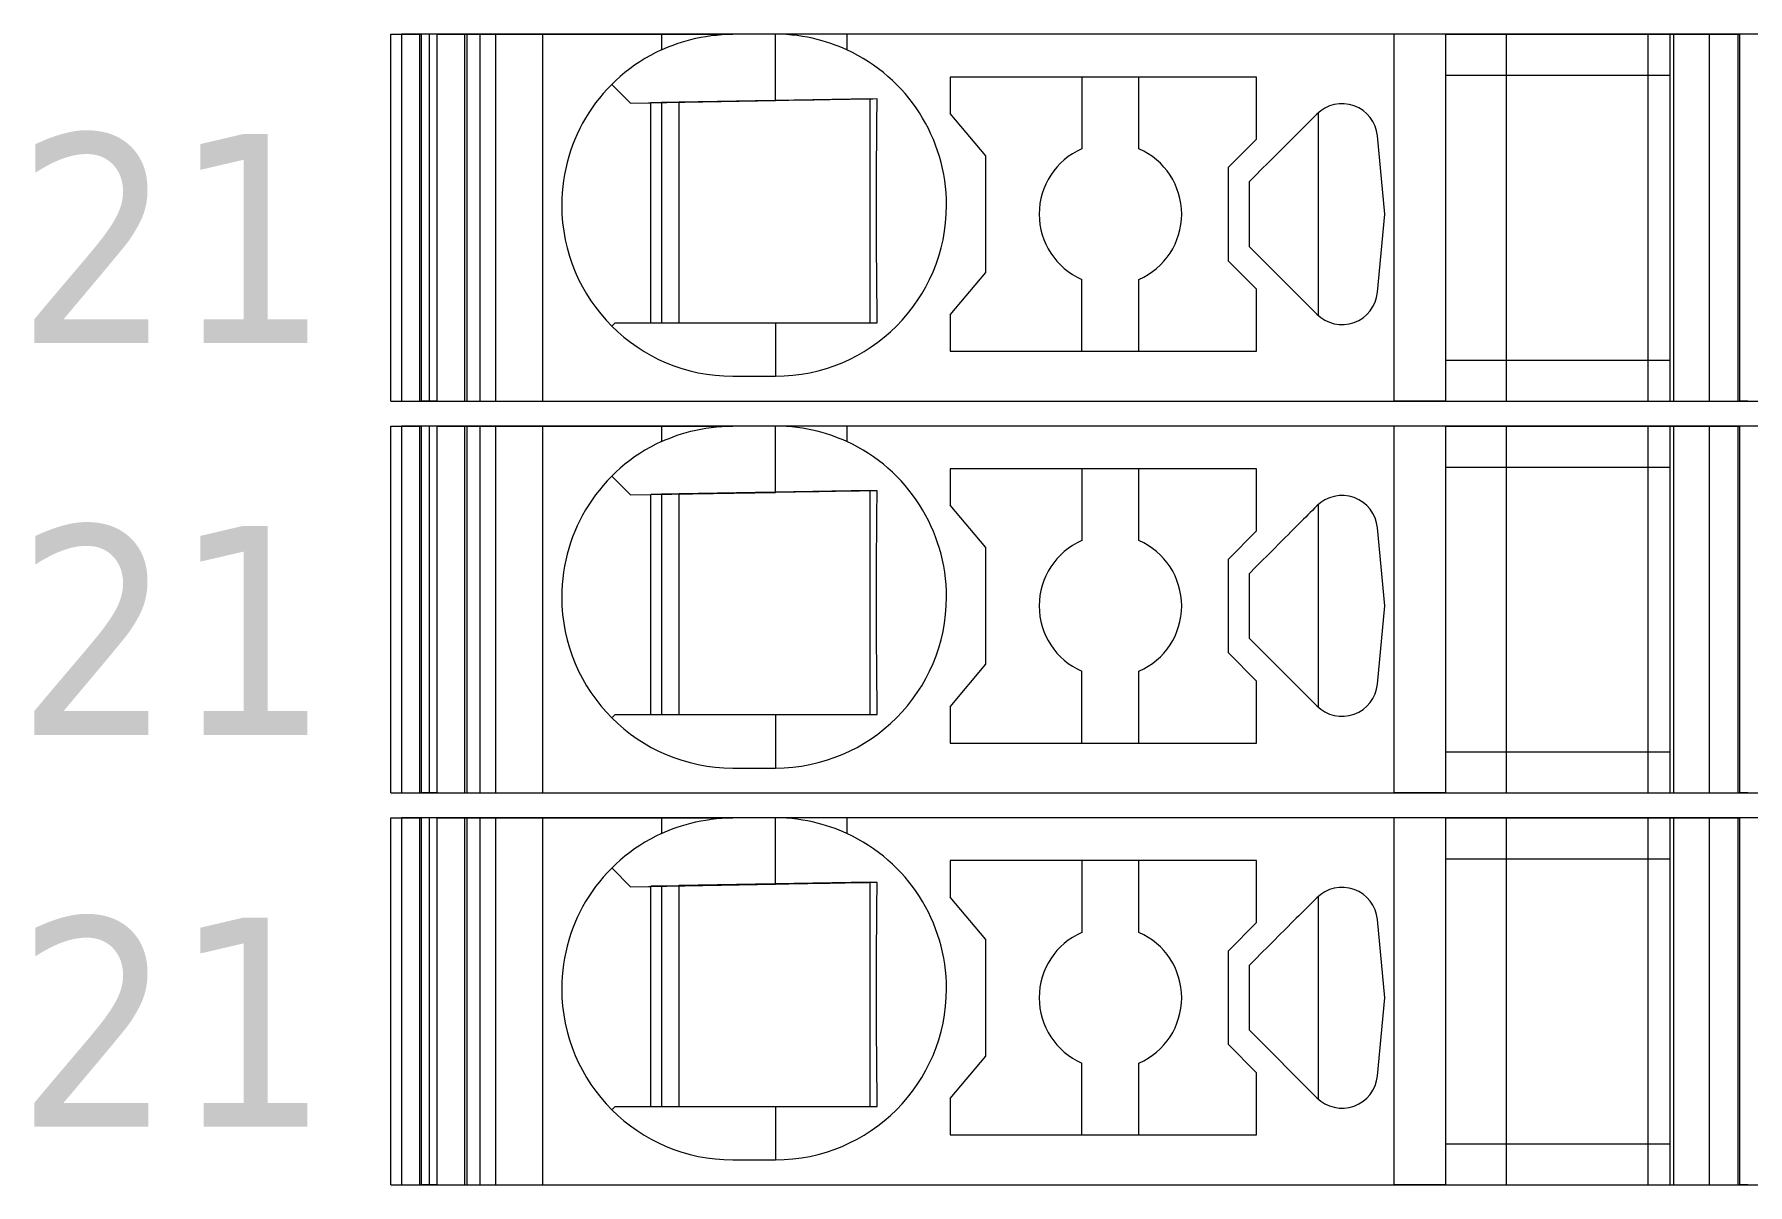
# Model space of a CAD drawing. Header units: millimetres. Extents: x 0 to 2100, y 0 to 1485.
# Drawn here: x 1216.85 to 1240.89, y 700.85 to 717 of the extents above; entities that cross this region are included whole.
import ezdxf
from ezdxf.enums import TextEntityAlignment as Align

# ---------------------------------------------------------------- set-up
doc = ezdxf.new("R2010")
doc.units = ezdxf.units.MM
for name, color, linetype, lineweight in [('EPLAN309', 5, 'Continuous', 5), ('EPLAN493', 5, 'Continuous', 5), ('MAIN-1', 7, 'Continuous', 5), ('MAIN-2', 7, 'Continuous', 5)]:
    doc.layers.add(name, color=color, linetype=linetype, lineweight=lineweight)
doc.styles.add('Tahoma', font='')
doc.styles.get('Tahoma').set_extended_font_data('Tahoma')

# ---------------------------------------------------------------- blocks, each defined once
blk = doc.blocks.new('EPLSYM_LibrarySPECIAL_Symbol12_Variant0_Placement8_15')
at = {"layer": 'EPLAN309', "lineweight": 13, "ltscale": 20}
blk.add_lwpolyline([(0, -5.15), (68.15, -5.15), (68.15, 0), (0, 0)], close=True, dxfattribs=at)
at = {"layer": 'EPLAN493', "color": 5, "style": 'Tahoma'}
blk.add_attdef('17_20450', text='', height=2.93475, dxfattribs=at).set_placement((0, -27.293475), align=Align.MIDDLE_RIGHT)
blk = doc.blocks.new('EPLSYM_LibrarySPECIAL_Symbol12_Variant0_Placement8_16')
at = {"layer": 'EPLAN309', "lineweight": 13, "ltscale": 20}
blk.add_lwpolyline([(0, -5.15), (68.15, -5.15), (68.15, 0), (0, 0)], close=True, dxfattribs=at)
at = {"layer": 'EPLAN493', "color": 5, "style": 'Tahoma'}
blk.add_attdef('17_20450', text='', height=2.93475, dxfattribs=at).set_placement((0, -27.293475), align=Align.MIDDLE_RIGHT)
blk = doc.blocks.new('EPLSYM_LibrarySPECIAL_Symbol12_Variant0_Placement8_17')
at = {"layer": 'EPLAN309', "lineweight": 13, "ltscale": 20}
blk.add_lwpolyline([(0, -5.15), (68.15, -5.15), (68.15, 0), (0, 0)], close=True, dxfattribs=at)
at = {"layer": 'EPLAN493', "color": 5, "style": 'Tahoma'}
blk.add_attdef('17_20450', text='', height=2.93475, dxfattribs=at).set_placement((0, -27.293475), align=Align.MIDDLE_RIGHT)

msp = doc.modelspace()

# ---------------------------------------------------------------- linework, layer by layer
at = {"layer": 'MAIN-1'}
for p, q in [((1221.85, 717), (1222.284, 717)), ((1221.85, 711.85), (1221.85, 717)), ((1222.393, 717), (1222.284, 717)), ((1222.284, 711.85), (1222.284, 717)), ((1222.501, 717), (1222.393, 717)), ((1222.393, 711.85), (1222.393, 717)), ((1222.501, 717), (1225.65, 717)), ((1222.501, 711.85), (1222.501, 717)), ((1225.65, 717), (1226.65, 717)), ((1225.65, 717), (1225.65, 716.782)), ((1225.65, 716.782), (1225.702, 716.805)), ((1225.702, 716.805), (1225.756, 716.827)), ((1225.756, 716.827), (1225.813, 716.849)), ((1225.813, 716.849), (1225.872, 716.87)), ((1225.872, 716.87), (1225.933, 716.89)), ((1225.933, 716.89), (1225.997, 716.909)), ((1225.997, 716.909), (1226.063, 716.927)), ((1226.063, 716.927), (1226.131, 716.943)), ((1226.131, 716.943), (1226.201, 716.958)), ((1226.201, 716.958), (1226.272, 716.97)), ((1226.272, 716.97), (1226.346, 716.981)), ((1226.346, 716.981), (1226.421, 716.989)), ((1226.421, 716.989), (1226.497, 716.995)), ((1226.497, 716.995), (1226.573, 716.999)), ((1226.573, 716.999), (1226.65, 717)), ((1227.25, 717), (1226.65, 717)), ((1227.327, 716.999), (1227.25, 717)), ((1228.25, 717), (1227.25, 717)), ((1227.25, 716.068), (1227.25, 717)), ((1227.403, 716.995), (1227.327, 716.999)), ((1227.479, 716.989), (1227.403, 716.995)), ((1227.554, 716.981), (1227.479, 716.989)), ((1227.628, 716.97), (1227.554, 716.981)), ((1227.699, 716.958), (1227.628, 716.97)), ((1227.769, 716.943), (1227.699, 716.958)), ((1227.837, 716.927), (1227.769, 716.943)), ((1227.903, 716.909), (1227.837, 716.927)), ((1227.967, 716.89), (1227.903, 716.909)), ((1228.028, 716.87), (1227.967, 716.89)), ((1228.087, 716.849), (1228.028, 716.87)), ((1228.144, 716.827), (1228.087, 716.849)), ((1228.198, 716.805), (1228.144, 716.827)), ((1228.25, 716.782), (1228.198, 716.805)), ((1235.932, 717), (1228.25, 717)), ((1228.25, 717), (1228.25, 716.782)), ((1236.65, 717), (1235.932, 717)), ((1235.932, 711.85), (1235.932, 717)), ((1236.65, 717), (1239.8, 717)), ((1236.65, 717), (1236.65, 711.85)), ((1239.8, 717), (1240.35, 717)), ((1239.8, 717), (1239.8, 711.85)), ((1240.35, 717), (1240.784, 717)), ((1240.35, 717), (1240.35, 711.85)), ((1240.893, 717), (1240.784, 717)), ((1240.784, 711.85), (1240.784, 717)), ((1229.7, 716.4), (1229.7, 715.889)), ((1234, 716.4), (1229.7, 716.4)), ((1231.55, 716.4), (1231.55, 715.392)), ((1232.35, 715.392), (1232.35, 716.4)), ((1234, 715.529), (1234, 716.4)), ((1236.65, 716.425), (1239.8, 716.425)), ((1224.953, 716.297), (1225.217, 716.033)), ((1225.217, 716.033), (1227.25, 716.068)), ((1227.345, 716.07), (1227.25, 716.068)), ((1227.438, 716.071), (1227.345, 716.07)), ((1227.53, 716.073), (1227.438, 716.071)), ((1227.618, 716.075), (1227.53, 716.073)), ((1227.703, 716.076), (1227.618, 716.075)), ((1227.786, 716.077), (1227.703, 716.076)), ((1227.865, 716.079), (1227.786, 716.077)), ((1227.943, 716.08), (1227.865, 716.079)), ((1228.017, 716.081), (1227.943, 716.08)), ((1228.09, 716.082), (1228.017, 716.081)), ((1228.16, 716.084), (1228.09, 716.082)), ((1228.229, 716.085), (1228.16, 716.084)), ((1228.297, 716.086), (1228.229, 716.085)), ((1228.363, 716.087), (1228.297, 716.086)), ((1228.428, 716.088), (1228.363, 716.087)), ((1228.491, 716.089), (1228.428, 716.088)), ((1228.554, 716.09), (1228.491, 716.089)), ((1228.615, 716.091), (1228.554, 716.09)), ((1228.579, 712.95), (1228.579, 716.091)), ((1228.676, 716.092), (1228.615, 716.091)), ((1228.676, 716.022), (1228.676, 716.092)), ((1225.5, 712.95), (1225.5, 716.038)), ((1225.65, 716.04), (1225.65, 712.95)), ((1225.9, 712.95), (1225.9, 716.045)), ((1228.673, 715.803), (1228.674, 715.877)), ((1228.674, 715.877), (1228.675, 715.95)), ((1228.675, 715.95), (1228.676, 716.022)), ((1230.2, 715.293), (1229.7, 715.889)), ((1234.815, 715.847), (1234.784, 715.816)), ((1234.846, 715.879), (1234.815, 715.847)), ((1234.867, 715.898), (1234.867, 713.052)), ((1228.671, 715.57), (1228.672, 715.649)), ((1228.672, 715.649), (1228.673, 715.727)), ((1228.673, 715.727), (1228.673, 715.803)), ((1234.558, 715.59), (1234.521, 715.553)), ((1234.594, 715.626), (1234.558, 715.59)), ((1234.627, 715.659), (1234.594, 715.626)), ((1234.658, 715.691), (1234.627, 715.659)), ((1234.69, 715.722), (1234.658, 715.691)), ((1234.721, 715.753), (1234.69, 715.722)), ((1234.752, 715.785), (1234.721, 715.753)), ((1234.784, 715.816), (1234.752, 715.785)), ((1228.669, 715.317), (1228.67, 715.404)), ((1228.67, 715.488), (1228.671, 715.57)), ((1228.67, 715.404), (1228.67, 715.488)), ((1233.6, 715.129), (1234, 715.529)), ((1234.323, 715.356), (1234.242, 715.274)), ((1234.402, 715.434), (1234.323, 715.356)), ((1234.443, 715.475), (1234.402, 715.434)), ((1234.483, 715.515), (1234.443, 715.475)), ((1234.521, 715.553), (1234.483, 715.515)), ((1235.802, 714.475), (1235.698, 715.572)), ((1228.668, 715.132), (1228.669, 715.226)), ((1228.668, 715.034), (1228.668, 715.132)), ((1228.669, 715.226), (1228.669, 715.317)), ((1230.2, 713.657), (1230.2, 715.293)), ((1233.6, 715.129), (1233.6, 713.821)), ((1234.158, 715.19), (1234.072, 715.104)), ((1234.242, 715.274), (1234.158, 715.19)), ((1228.667, 714.931), (1228.668, 715.034)), ((1228.667, 714.824), (1228.667, 714.931)), ((1233.986, 715.018), (1233.9, 714.932)), ((1233.9, 714.802), (1233.9, 714.932)), ((1234.072, 715.104), (1233.986, 715.018)), ((1228.667, 714.713), (1228.667, 714.824)), ((1228.667, 714.6), (1228.667, 714.713)), ((1233.9, 714.671), (1233.9, 714.802)), ((1233.9, 714.54), (1233.9, 714.671)), ((1228.667, 714.479), (1228.667, 714.6)), ((1228.667, 714.361), (1228.667, 714.479)), ((1233.9, 714.41), (1233.9, 714.54)), ((1233.9, 714.279), (1233.9, 714.41)), ((1235.698, 713.378), (1235.802, 714.475)), ((1228.667, 714.247), (1228.667, 714.361)), ((1228.668, 714.138), (1228.667, 714.247)), ((1233.9, 714.148), (1233.9, 714.279)), ((1233.9, 714.018), (1233.9, 714.148)), ((1228.668, 714.034), (1228.668, 714.138)), ((1228.669, 713.934), (1228.668, 714.034)), ((1228.669, 713.839), (1228.669, 713.934)), ((1233.9, 714.018), (1234.846, 713.071)), ((1228.67, 713.748), (1228.669, 713.839)), ((1228.671, 713.659), (1228.67, 713.748)), ((1234, 713.421), (1233.6, 713.821)), ((1228.672, 713.573), (1228.671, 713.659)), ((1228.672, 713.49), (1228.672, 713.573)), ((1228.673, 713.408), (1228.672, 713.49)), ((1229.7, 713.061), (1230.2, 713.657)), ((1231.55, 712.55), (1231.55, 713.558)), ((1232.35, 712.55), (1232.35, 713.558)), ((1228.674, 713.329), (1228.673, 713.408)), ((1228.675, 713.25), (1228.674, 713.329)), ((1228.676, 713.174), (1228.675, 713.25)), ((1234, 712.55), (1234, 713.421)), ((1225, 712.95), (1224.953, 712.903)), ((1225, 712.95), (1227.25, 712.95)), ((1227.25, 712.95), (1227.342, 712.95)), ((1227.25, 712.95), (1227.25, 712.2)), ((1227.342, 712.95), (1227.433, 712.95)), ((1227.433, 712.95), (1227.523, 712.95)), ((1227.523, 712.95), (1227.61, 712.95)), ((1227.61, 712.95), (1227.695, 712.95)), ((1227.695, 712.95), (1227.778, 712.95)), ((1227.778, 712.95), (1227.858, 712.95)), ((1227.858, 712.95), (1227.936, 712.95)), ((1227.936, 712.95), (1228.011, 712.95)), ((1228.011, 712.95), (1228.085, 712.95)), ((1228.085, 712.95), (1228.157, 712.95)), ((1228.157, 712.95), (1228.226, 712.95)), ((1228.226, 712.95), (1228.295, 712.95)), ((1228.295, 712.95), (1228.361, 712.95)), ((1228.361, 712.95), (1228.427, 712.95)), ((1228.427, 712.95), (1228.491, 712.95)), ((1228.491, 712.95), (1228.555, 712.95)), ((1228.555, 712.95), (1228.617, 712.95)), ((1228.617, 712.95), (1228.678, 712.95)), ((1228.676, 713.098), (1228.676, 713.174)), ((1228.677, 713.024), (1228.676, 713.098)), ((1228.678, 712.95), (1228.677, 713.024)), ((1229.7, 713.061), (1229.7, 712.55)), ((1229.7, 712.55), (1234, 712.55)), ((1236.65, 712.425), (1239.8, 712.425)), ((1226.65, 712.2), (1227.25, 712.2)), ((1221.85, 711.85), (1222.284, 711.85)), ((1222.393, 711.85), (1222.284, 711.85)), ((1222.501, 711.85), (1222.393, 711.85)), ((1222.501, 711.85), (1235.932, 711.85)), ((1236.65, 711.85), (1235.932, 711.85)), ((1236.65, 711.85), (1239.8, 711.85)), ((1239.8, 711.85), (1240.35, 711.85)), ((1240.35, 711.85), (1240.784, 711.85)), ((1240.893, 711.85), (1240.784, 711.85)), ((1221.85, 711.5), (1222.284, 711.5)), ((1221.85, 706.35), (1221.85, 711.5)), ((1222.393, 711.5), (1222.284, 711.5)), ((1222.284, 706.35), (1222.284, 711.5)), ((1222.501, 711.5), (1222.393, 711.5)), ((1222.393, 706.35), (1222.393, 711.5)), ((1222.501, 711.5), (1225.65, 711.5)), ((1222.501, 706.35), (1222.501, 711.5)), ((1225.65, 711.5), (1226.65, 711.5)), ((1225.65, 711.5), (1225.65, 711.282)), ((1226.497, 711.495), (1226.573, 711.499)), ((1226.573, 711.499), (1226.65, 711.5)), ((1227.25, 711.5), (1226.65, 711.5)), ((1227.327, 711.499), (1227.25, 711.5)), ((1228.25, 711.5), (1227.25, 711.5)), ((1227.25, 710.568), (1227.25, 711.5)), ((1227.403, 711.495), (1227.327, 711.499)), ((1235.932, 711.5), (1228.25, 711.5)), ((1228.25, 711.5), (1228.25, 711.282)), ((1236.65, 711.5), (1235.932, 711.5)), ((1235.932, 706.35), (1235.932, 711.5)), ((1236.65, 711.5), (1239.8, 711.5)), ((1236.65, 711.5), (1236.65, 706.35)), ((1239.8, 711.5), (1240.35, 711.5)), ((1239.8, 711.5), (1239.8, 706.35)), ((1240.35, 711.5), (1240.784, 711.5)), ((1240.35, 711.5), (1240.35, 706.35)), ((1240.893, 711.5), (1240.784, 711.5)), ((1240.784, 706.35), (1240.784, 711.5)), ((1225.65, 711.282), (1225.702, 711.305)), ((1225.702, 711.305), (1225.756, 711.327)), ((1225.756, 711.327), (1225.813, 711.349)), ((1225.813, 711.349), (1225.872, 711.37)), ((1225.872, 711.37), (1225.933, 711.39)), ((1225.933, 711.39), (1225.997, 711.409)), ((1225.997, 711.409), (1226.063, 711.427)), ((1226.063, 711.427), (1226.131, 711.443)), ((1226.131, 711.443), (1226.201, 711.458)), ((1226.201, 711.458), (1226.272, 711.47)), ((1226.272, 711.47), (1226.346, 711.481)), ((1226.346, 711.481), (1226.421, 711.489)), ((1226.421, 711.489), (1226.497, 711.495)), ((1227.479, 711.489), (1227.403, 711.495)), ((1227.554, 711.481), (1227.479, 711.489)), ((1227.628, 711.47), (1227.554, 711.481)), ((1227.699, 711.458), (1227.628, 711.47)), ((1227.769, 711.443), (1227.699, 711.458)), ((1227.837, 711.427), (1227.769, 711.443)), ((1227.903, 711.409), (1227.837, 711.427)), ((1227.967, 711.39), (1227.903, 711.409)), ((1228.028, 711.37), (1227.967, 711.39)), ((1228.087, 711.349), (1228.028, 711.37)), ((1228.144, 711.327), (1228.087, 711.349)), ((1228.198, 711.305), (1228.144, 711.327)), ((1228.25, 711.282), (1228.198, 711.305)), ((1224.953, 710.797), (1225.217, 710.533)), ((1229.7, 710.9), (1229.7, 710.389)), ((1234, 710.9), (1229.7, 710.9)), ((1231.55, 710.9), (1231.55, 709.892)), ((1232.35, 709.892), (1232.35, 710.9)), ((1234, 710.029), (1234, 710.9)), ((1236.65, 710.925), (1239.8, 710.925)), ((1225.217, 710.533), (1227.25, 710.568)), ((1225.5, 707.45), (1225.5, 710.538)), ((1225.65, 710.54), (1225.65, 707.45)), ((1225.9, 707.45), (1225.9, 710.545)), ((1227.345, 710.57), (1227.25, 710.568)), ((1227.438, 710.571), (1227.345, 710.57)), ((1227.53, 710.573), (1227.438, 710.571)), ((1227.618, 710.575), (1227.53, 710.573)), ((1227.703, 710.576), (1227.618, 710.575)), ((1227.786, 710.577), (1227.703, 710.576)), ((1227.865, 710.579), (1227.786, 710.577)), ((1227.943, 710.58), (1227.865, 710.579)), ((1228.017, 710.581), (1227.943, 710.58)), ((1228.09, 710.582), (1228.017, 710.581)), ((1228.16, 710.584), (1228.09, 710.582)), ((1228.229, 710.585), (1228.16, 710.584)), ((1228.297, 710.586), (1228.229, 710.585)), ((1228.363, 710.587), (1228.297, 710.586)), ((1228.428, 710.588), (1228.363, 710.587)), ((1228.491, 710.589), (1228.428, 710.588)), ((1228.554, 710.59), (1228.491, 710.589)), ((1228.615, 710.591), (1228.554, 710.59)), ((1228.579, 707.45), (1228.579, 710.591)), ((1228.676, 710.592), (1228.615, 710.591)), ((1228.676, 710.522), (1228.676, 710.592)), ((1228.673, 710.303), (1228.674, 710.377)), ((1228.673, 710.227), (1228.673, 710.303)), ((1228.674, 710.377), (1228.675, 710.45)), ((1228.675, 710.45), (1228.676, 710.522)), ((1230.2, 709.793), (1229.7, 710.389)), ((1234.784, 710.316), (1234.752, 710.285)), ((1234.815, 710.347), (1234.784, 710.316)), ((1234.846, 710.379), (1234.815, 710.347)), ((1234.867, 710.398), (1234.867, 707.552)), ((1228.67, 709.988), (1228.671, 710.07)), ((1228.671, 710.07), (1228.672, 710.149)), ((1228.672, 710.149), (1228.673, 710.227)), ((1234.558, 710.09), (1234.521, 710.053)), ((1234.594, 710.126), (1234.558, 710.09)), ((1234.627, 710.159), (1234.594, 710.126)), ((1234.658, 710.191), (1234.627, 710.159)), ((1234.69, 710.222), (1234.658, 710.191)), ((1234.721, 710.253), (1234.69, 710.222)), ((1234.752, 710.285), (1234.721, 710.253)), ((1235.802, 708.975), (1235.698, 710.072)), ((1228.669, 709.817), (1228.67, 709.904)), ((1228.669, 709.726), (1228.669, 709.817)), ((1228.67, 709.904), (1228.67, 709.988)), ((1233.6, 709.629), (1234, 710.029)), ((1234.323, 709.856), (1234.242, 709.774)), ((1234.402, 709.934), (1234.323, 709.856)), ((1234.443, 709.975), (1234.402, 709.934)), ((1234.483, 710.015), (1234.443, 709.975)), ((1234.521, 710.053), (1234.483, 710.015)), ((1228.668, 709.632), (1228.669, 709.726)), ((1228.668, 709.534), (1228.668, 709.632)), ((1230.2, 708.157), (1230.2, 709.793)), ((1233.6, 709.629), (1233.6, 708.321)), ((1234.072, 709.604), (1233.986, 709.518)), ((1234.158, 709.69), (1234.072, 709.604)), ((1234.242, 709.774), (1234.158, 709.69)), ((1228.667, 709.431), (1228.668, 709.534)), ((1228.667, 709.324), (1228.667, 709.431)), ((1233.986, 709.518), (1233.9, 709.432)), ((1233.9, 709.302), (1233.9, 709.432)), ((1228.667, 709.213), (1228.667, 709.324)), ((1228.667, 709.1), (1228.667, 709.213)), ((1228.667, 708.979), (1228.667, 709.1)), ((1233.9, 709.171), (1233.9, 709.302)), ((1233.9, 709.04), (1233.9, 709.171)), ((1228.667, 708.861), (1228.667, 708.979)), ((1228.667, 708.747), (1228.667, 708.861)), ((1233.9, 708.91), (1233.9, 709.04)), ((1233.9, 708.779), (1233.9, 708.91)), ((1235.698, 707.878), (1235.802, 708.975)), ((1228.668, 708.638), (1228.667, 708.747)), ((1228.668, 708.534), (1228.668, 708.638)), ((1233.9, 708.648), (1233.9, 708.779)), ((1233.9, 708.518), (1233.9, 708.648)), ((1228.669, 708.434), (1228.668, 708.534)), ((1228.669, 708.339), (1228.669, 708.434)), ((1233.9, 708.518), (1234.846, 707.571)), ((1228.67, 708.248), (1228.669, 708.339)), ((1228.671, 708.159), (1228.67, 708.248)), ((1228.672, 708.073), (1228.671, 708.159)), ((1229.7, 707.561), (1230.2, 708.157)), ((1234, 707.921), (1233.6, 708.321)), ((1228.672, 707.99), (1228.672, 708.073)), ((1228.673, 707.908), (1228.672, 707.99)), ((1228.674, 707.829), (1228.673, 707.908)), ((1231.55, 707.05), (1231.55, 708.058)), ((1232.35, 707.05), (1232.35, 708.058)), ((1234, 707.05), (1234, 707.921)), ((1228.675, 707.75), (1228.674, 707.829)), ((1228.676, 707.674), (1228.675, 707.75)), ((1228.676, 707.598), (1228.676, 707.674)), ((1225, 707.45), (1224.953, 707.403)), ((1225, 707.45), (1227.25, 707.45)), ((1227.25, 707.45), (1227.342, 707.45)), ((1227.25, 707.45), (1227.25, 706.7)), ((1227.342, 707.45), (1227.433, 707.45)), ((1227.433, 707.45), (1227.523, 707.45)), ((1227.523, 707.45), (1227.61, 707.45)), ((1227.61, 707.45), (1227.695, 707.45)), ((1227.695, 707.45), (1227.778, 707.45)), ((1227.778, 707.45), (1227.858, 707.45)), ((1227.858, 707.45), (1227.936, 707.45)), ((1227.936, 707.45), (1228.011, 707.45)), ((1228.011, 707.45), (1228.085, 707.45)), ((1228.085, 707.45), (1228.157, 707.45)), ((1228.157, 707.45), (1228.226, 707.45)), ((1228.226, 707.45), (1228.295, 707.45)), ((1228.295, 707.45), (1228.361, 707.45)), ((1228.361, 707.45), (1228.427, 707.45)), ((1228.427, 707.45), (1228.491, 707.45)), ((1228.491, 707.45), (1228.555, 707.45)), ((1228.555, 707.45), (1228.617, 707.45)), ((1228.617, 707.45), (1228.678, 707.45)), ((1228.677, 707.524), (1228.676, 707.598)), ((1228.678, 707.45), (1228.677, 707.524)), ((1229.7, 707.561), (1229.7, 707.05)), ((1229.7, 707.05), (1234, 707.05)), ((1226.65, 706.7), (1227.25, 706.7)), ((1236.65, 706.925), (1239.8, 706.925)), ((1221.85, 706.35), (1222.284, 706.35)), ((1222.393, 706.35), (1222.284, 706.35)), ((1222.501, 706.35), (1222.393, 706.35)), ((1222.501, 706.35), (1235.932, 706.35)), ((1236.65, 706.35), (1235.932, 706.35)), ((1236.65, 706.35), (1239.8, 706.35)), ((1239.8, 706.35), (1240.35, 706.35)), ((1240.35, 706.35), (1240.784, 706.35)), ((1240.893, 706.35), (1240.784, 706.35)), ((1221.85, 706), (1222.284, 706)), ((1221.85, 700.85), (1221.85, 706)), ((1222.393, 706), (1222.284, 706)), ((1222.284, 700.85), (1222.284, 706)), ((1222.501, 706), (1222.393, 706)), ((1222.393, 700.85), (1222.393, 706)), ((1222.501, 706), (1225.65, 706)), ((1222.501, 700.85), (1222.501, 706)), ((1225.65, 706), (1226.65, 706)), ((1225.65, 706), (1225.65, 705.782)), ((1226.201, 705.958), (1226.272, 705.97)), ((1226.272, 705.97), (1226.346, 705.981)), ((1226.346, 705.981), (1226.421, 705.989)), ((1226.421, 705.989), (1226.497, 705.995)), ((1226.497, 705.995), (1226.573, 705.999)), ((1226.573, 705.999), (1226.65, 706)), ((1227.25, 706), (1226.65, 706)), ((1227.327, 705.999), (1227.25, 706)), ((1228.25, 706), (1227.25, 706)), ((1227.25, 705.068), (1227.25, 706)), ((1227.403, 705.995), (1227.327, 705.999)), ((1227.479, 705.989), (1227.403, 705.995)), ((1227.554, 705.981), (1227.479, 705.989)), ((1227.628, 705.97), (1227.554, 705.981)), ((1227.699, 705.958), (1227.628, 705.97)), ((1235.932, 706), (1228.25, 706)), ((1228.25, 706), (1228.25, 705.782)), ((1236.65, 706), (1235.932, 706)), ((1235.932, 700.85), (1235.932, 706)), ((1236.65, 706), (1239.8, 706)), ((1236.65, 706), (1236.65, 700.85)), ((1239.8, 706), (1240.35, 706)), ((1239.8, 706), (1239.8, 700.85)), ((1240.35, 706), (1240.784, 706)), ((1240.35, 706), (1240.35, 700.85)), ((1240.893, 706), (1240.784, 706)), ((1240.784, 700.85), (1240.784, 706)), ((1225.65, 705.782), (1225.702, 705.805)), ((1225.702, 705.805), (1225.756, 705.827)), ((1225.756, 705.827), (1225.813, 705.849)), ((1225.813, 705.849), (1225.872, 705.87)), ((1225.872, 705.87), (1225.933, 705.89)), ((1225.933, 705.89), (1225.997, 705.909)), ((1225.997, 705.909), (1226.063, 705.927)), ((1226.063, 705.927), (1226.131, 705.943)), ((1226.131, 705.943), (1226.201, 705.958)), ((1227.769, 705.943), (1227.699, 705.958)), ((1227.837, 705.927), (1227.769, 705.943)), ((1227.903, 705.909), (1227.837, 705.927)), ((1227.967, 705.89), (1227.903, 705.909)), ((1228.028, 705.87), (1227.967, 705.89)), ((1228.087, 705.849), (1228.028, 705.87)), ((1228.144, 705.827), (1228.087, 705.849)), ((1228.198, 705.805), (1228.144, 705.827)), ((1228.25, 705.782), (1228.198, 705.805)), ((1224.953, 705.297), (1225.217, 705.033)), ((1229.7, 705.4), (1229.7, 704.889)), ((1234, 705.4), (1229.7, 705.4)), ((1231.55, 705.4), (1231.55, 704.392)), ((1232.35, 704.392), (1232.35, 705.4)), ((1234, 704.529), (1234, 705.4)), ((1236.65, 705.425), (1239.8, 705.425)), ((1225.217, 705.033), (1227.25, 705.068)), ((1225.5, 701.95), (1225.5, 705.038)), ((1225.65, 705.04), (1225.65, 701.95)), ((1225.9, 701.95), (1225.9, 705.045)), ((1227.345, 705.07), (1227.25, 705.068)), ((1227.438, 705.071), (1227.345, 705.07)), ((1227.53, 705.073), (1227.438, 705.071)), ((1227.618, 705.075), (1227.53, 705.073)), ((1227.703, 705.076), (1227.618, 705.075)), ((1227.786, 705.077), (1227.703, 705.076)), ((1227.865, 705.079), (1227.786, 705.077)), ((1227.943, 705.08), (1227.865, 705.079)), ((1228.017, 705.081), (1227.943, 705.08)), ((1228.09, 705.082), (1228.017, 705.081)), ((1228.16, 705.084), (1228.09, 705.082)), ((1228.229, 705.085), (1228.16, 705.084)), ((1228.297, 705.086), (1228.229, 705.085)), ((1228.363, 705.087), (1228.297, 705.086)), ((1228.428, 705.088), (1228.363, 705.087)), ((1228.491, 705.089), (1228.428, 705.088)), ((1228.554, 705.09), (1228.491, 705.089)), ((1228.615, 705.091), (1228.554, 705.09)), ((1228.579, 701.95), (1228.579, 705.091)), ((1228.676, 705.092), (1228.615, 705.091)), ((1228.675, 704.95), (1228.676, 705.022)), ((1228.676, 705.022), (1228.676, 705.092)), ((1228.673, 704.803), (1228.674, 704.877)), ((1228.673, 704.727), (1228.673, 704.803)), ((1228.674, 704.877), (1228.675, 704.95)), ((1230.2, 704.293), (1229.7, 704.889)), ((1234.752, 704.785), (1234.721, 704.753)), ((1234.784, 704.816), (1234.752, 704.785)), ((1234.815, 704.847), (1234.784, 704.816)), ((1234.846, 704.879), (1234.815, 704.847)), ((1234.867, 704.898), (1234.867, 702.052)), ((1228.67, 704.488), (1228.671, 704.57)), ((1228.671, 704.57), (1228.672, 704.649)), ((1228.672, 704.649), (1228.673, 704.727)), ((1233.6, 704.129), (1234, 704.529)), ((1234.521, 704.553), (1234.483, 704.515)), ((1234.558, 704.59), (1234.521, 704.553)), ((1234.594, 704.626), (1234.558, 704.59)), ((1234.627, 704.659), (1234.594, 704.626)), ((1234.658, 704.691), (1234.627, 704.659)), ((1234.69, 704.722), (1234.658, 704.691)), ((1234.721, 704.753), (1234.69, 704.722)), ((1235.802, 703.475), (1235.698, 704.572)), ((1228.669, 704.317), (1228.67, 704.404)), ((1228.669, 704.226), (1228.669, 704.317)), ((1228.67, 704.404), (1228.67, 704.488)), ((1230.2, 702.657), (1230.2, 704.293)), ((1234.323, 704.356), (1234.242, 704.274)), ((1234.402, 704.434), (1234.323, 704.356)), ((1234.443, 704.475), (1234.402, 704.434)), ((1234.483, 704.515), (1234.443, 704.475)), ((1228.668, 704.132), (1228.669, 704.226)), ((1228.668, 704.034), (1228.668, 704.132)), ((1233.6, 704.129), (1233.6, 702.821)), ((1234.072, 704.104), (1233.986, 704.018)), ((1234.158, 704.19), (1234.072, 704.104)), ((1234.242, 704.274), (1234.158, 704.19)), ((1228.667, 703.931), (1228.668, 704.034)), ((1228.667, 703.824), (1228.667, 703.931)), ((1228.667, 703.713), (1228.667, 703.824)), ((1233.986, 704.018), (1233.9, 703.932)), ((1233.9, 703.802), (1233.9, 703.932)), ((1228.667, 703.6), (1228.667, 703.713)), ((1228.667, 703.479), (1228.667, 703.6)), ((1233.9, 703.671), (1233.9, 703.802)), ((1233.9, 703.54), (1233.9, 703.671)), ((1228.667, 703.361), (1228.667, 703.479)), ((1228.667, 703.247), (1228.667, 703.361)), ((1233.9, 703.41), (1233.9, 703.54)), ((1233.9, 703.279), (1233.9, 703.41)), ((1235.698, 702.378), (1235.802, 703.475)), ((1228.668, 703.138), (1228.667, 703.247)), ((1228.668, 703.034), (1228.668, 703.138)), ((1233.9, 703.148), (1233.9, 703.279)), ((1233.9, 703.018), (1233.9, 703.148)), ((1228.669, 702.934), (1228.668, 703.034)), ((1228.669, 702.839), (1228.669, 702.934)), ((1233.9, 703.018), (1234.846, 702.071)), ((1228.67, 702.748), (1228.669, 702.839)), ((1228.671, 702.659), (1228.67, 702.748)), ((1228.672, 702.573), (1228.671, 702.659)), ((1229.7, 702.061), (1230.2, 702.657)), ((1234, 702.421), (1233.6, 702.821)), ((1228.672, 702.49), (1228.672, 702.573)), ((1228.673, 702.408), (1228.672, 702.49)), ((1228.674, 702.329), (1228.673, 702.408)), ((1231.55, 701.55), (1231.55, 702.558)), ((1232.35, 701.55), (1232.35, 702.558)), ((1234, 701.55), (1234, 702.421)), ((1228.675, 702.25), (1228.674, 702.329)), ((1228.676, 702.174), (1228.675, 702.25)), ((1228.676, 702.098), (1228.676, 702.174)), ((1225, 701.95), (1224.953, 701.903)), ((1225, 701.95), (1227.25, 701.95)), ((1227.25, 701.95), (1227.342, 701.95)), ((1227.25, 701.95), (1227.25, 701.2)), ((1227.342, 701.95), (1227.433, 701.95)), ((1227.433, 701.95), (1227.523, 701.95)), ((1227.523, 701.95), (1227.61, 701.95)), ((1227.61, 701.95), (1227.695, 701.95)), ((1227.695, 701.95), (1227.778, 701.95)), ((1227.778, 701.95), (1227.858, 701.95)), ((1227.858, 701.95), (1227.936, 701.95)), ((1227.936, 701.95), (1228.011, 701.95)), ((1228.011, 701.95), (1228.085, 701.95)), ((1228.085, 701.95), (1228.157, 701.95)), ((1228.157, 701.95), (1228.226, 701.95)), ((1228.226, 701.95), (1228.295, 701.95)), ((1228.295, 701.95), (1228.361, 701.95)), ((1228.361, 701.95), (1228.427, 701.95)), ((1228.427, 701.95), (1228.491, 701.95)), ((1228.491, 701.95), (1228.555, 701.95)), ((1228.555, 701.95), (1228.617, 701.95)), ((1228.617, 701.95), (1228.678, 701.95)), ((1228.677, 702.024), (1228.676, 702.098)), ((1228.678, 701.95), (1228.677, 702.024)), ((1229.7, 702.061), (1229.7, 701.55)), ((1229.7, 701.55), (1234, 701.55)), ((1236.65, 701.425), (1239.8, 701.425)), ((1226.65, 701.2), (1227.25, 701.2)), ((1221.85, 700.85), (1222.284, 700.85)), ((1222.393, 700.85), (1222.284, 700.85)), ((1222.501, 700.85), (1222.393, 700.85)), ((1222.501, 700.85), (1235.932, 700.85)), ((1236.65, 700.85), (1235.932, 700.85)), ((1236.65, 700.85), (1239.8, 700.85)), ((1239.8, 700.85), (1240.35, 700.85)), ((1240.35, 700.85), (1240.784, 700.85)), ((1240.893, 700.85), (1240.784, 700.85))]:
    msp.add_line(p, q, dxfattribs=at)
for centre, radius, start, end in [((1226.65, 714.6), 2.4, 114.6244, 180), ((1227.25, 714.6), 2.4, 0, 65.3756), ((1235.2, 715.525), 0.5, 5.4404, 135), ((1231.95, 714.475), 1, 113.5782, 180), ((1231.95, 714.475), 1, 0, 66.4218), ((1226.65, 714.6), 2.4, 180, 270), ((1227.25, 714.6), 2.4, 270, 0), ((1231.95, 714.475), 1, 180, 246.4218), ((1231.95, 714.475), 1, 293.5782, 0), ((1235.2, 713.425), 0.5, 225, 354.5596), ((1226.65, 709.1), 2.4, 114.6244, 180), ((1227.25, 709.1), 2.4, 0, 65.3756), ((1235.2, 710.025), 0.5, 5.4404, 135), ((1231.95, 708.975), 1, 113.5782, 180), ((1231.95, 708.975), 1, 0, 66.4218), ((1226.65, 709.1), 2.4, 180, 270), ((1227.25, 709.1), 2.4, 270, 0), ((1231.95, 708.975), 1, 180, 246.4218), ((1231.95, 708.975), 1, 293.5782, 0), ((1235.2, 707.925), 0.5, 225, 354.5596), ((1226.65, 703.6), 2.4, 114.6244, 180), ((1227.25, 703.6), 2.4, 0, 65.3756), ((1235.2, 704.525), 0.5, 5.4404, 135), ((1231.95, 703.475), 1, 113.5782, 180), ((1231.95, 703.475), 1, 0, 66.4218), ((1226.65, 703.6), 2.4, 180, 270), ((1227.25, 703.6), 2.4, 270, 0), ((1231.95, 703.475), 1, 180, 246.4218), ((1231.95, 703.475), 1, 293.5782, 0), ((1235.2, 702.425), 0.5, 225, 354.5596)]:
    msp.add_arc(centre, radius, start, end, dxfattribs=at)
at = {"layer": 'MAIN-2'}
for p, q in [((1222.256, 717), (1222.256, 711.85)), ((1222.889, 711.85), (1222.889, 717)), ((1222.917, 717), (1222.917, 711.85)), ((1223.102, 717), (1223.102, 711.85)), ((1223.32, 717), (1223.32, 711.85)), ((1223.981, 717), (1223.981, 711.85)), ((1237.506, 711.85), (1237.506, 717)), ((1239.491, 717), (1239.491, 711.85)), ((1239.85, 717), (1239.85, 711.85)), ((1240.756, 717), (1240.756, 711.85)), ((1225.9, 716.053), (1228.579, 716.1)), ((1228.579, 716.1), (1228.676, 716.092)), ((1228.579, 716.091), (1228.579, 716.1)), ((1225.217, 716.033), (1225.5, 716.038)), ((1225.65, 716.042), (1225.5, 716.039)), ((1225.5, 716.039), (1225.5, 716.038)), ((1225.5, 716.038), (1225.5, 716.038)), ((1225.9, 716.048), (1225.65, 716.043)), ((1225.65, 716.042), (1225.65, 716.043)), ((1225.65, 716.042), (1225.65, 716.04)), ((1225.9, 716.048), (1225.9, 716.053)), ((1225.9, 716.045), (1225.9, 716.048)), ((1225.65, 712.95), (1225.65, 712.95)), ((1225.9, 712.95), (1225.9, 712.95)), ((1222.256, 711.5), (1222.256, 706.35)), ((1222.889, 706.35), (1222.889, 711.5)), ((1222.917, 711.5), (1222.917, 706.35)), ((1223.102, 711.5), (1223.102, 706.35)), ((1223.32, 711.5), (1223.32, 706.35)), ((1223.981, 711.5), (1223.981, 706.35)), ((1237.506, 706.35), (1237.506, 711.5)), ((1239.491, 711.5), (1239.491, 706.35)), ((1239.85, 711.5), (1239.85, 706.35)), ((1240.756, 711.5), (1240.756, 706.35)), ((1225.217, 710.533), (1225.5, 710.538)), ((1225.65, 710.542), (1225.5, 710.539)), ((1225.5, 710.539), (1225.5, 710.538)), ((1225.5, 710.538), (1225.5, 710.538)), ((1225.9, 710.548), (1225.65, 710.543)), ((1225.65, 710.542), (1225.65, 710.543)), ((1225.65, 710.542), (1225.65, 710.54)), ((1225.9, 710.553), (1228.579, 710.6)), ((1225.9, 710.548), (1225.9, 710.553)), ((1225.9, 710.545), (1225.9, 710.548)), ((1228.579, 710.6), (1228.676, 710.592)), ((1228.579, 710.591), (1228.579, 710.6)), ((1225.65, 707.45), (1225.65, 707.45)), ((1225.9, 707.45), (1225.9, 707.45)), ((1222.256, 706), (1222.256, 700.85)), ((1222.889, 700.85), (1222.889, 706)), ((1222.917, 706), (1222.917, 700.85)), ((1223.102, 706), (1223.102, 700.85)), ((1223.32, 706), (1223.32, 700.85)), ((1223.981, 706), (1223.981, 700.85)), ((1237.506, 700.85), (1237.506, 706)), ((1239.491, 706), (1239.491, 700.85)), ((1239.85, 706), (1239.85, 700.85)), ((1240.756, 706), (1240.756, 700.85)), ((1225.217, 705.033), (1225.5, 705.038)), ((1225.65, 705.042), (1225.5, 705.039)), ((1225.5, 705.039), (1225.5, 705.038)), ((1225.5, 705.038), (1225.5, 705.038)), ((1225.9, 705.048), (1225.65, 705.043)), ((1225.65, 705.042), (1225.65, 705.043)), ((1225.65, 705.042), (1225.65, 705.04)), ((1225.9, 705.053), (1228.579, 705.1)), ((1225.9, 705.048), (1225.9, 705.053)), ((1225.9, 705.045), (1225.9, 705.048)), ((1228.579, 705.1), (1228.676, 705.092)), ((1228.579, 705.091), (1228.579, 705.1)), ((1225.65, 701.95), (1225.65, 701.95)), ((1225.9, 701.95), (1225.9, 701.95))]:
    msp.add_line(p, q, dxfattribs=at)

# ---------------------------------------------------------------- block references
ref = msp.add_blockref('EPLSYM_LibrarySPECIAL_Symbol12_Variant0_Placement8_15', (1222, 717))
ref.add_attrib('17_20450', '21', dxfattribs={"layer": 'EPLAN493', "color": 5, "height": 2.9348, "style": 'Tahoma'}).set_placement((1221, 714.132), align=Align.MIDDLE_RIGHT)
ref = msp.add_blockref('EPLSYM_LibrarySPECIAL_Symbol12_Variant0_Placement8_16', (1222, 711.5))
ref.add_attrib('17_20450', '21', dxfattribs={"layer": 'EPLAN493', "color": 5, "height": 2.9348, "style": 'Tahoma'}).set_placement((1221, 708.632), align=Align.MIDDLE_RIGHT)
ref = msp.add_blockref('EPLSYM_LibrarySPECIAL_Symbol12_Variant0_Placement8_17', (1222, 706))
ref.add_attrib('17_20450', '21', dxfattribs={"layer": 'EPLAN493', "color": 5, "height": 2.9348, "style": 'Tahoma'}).set_placement((1221, 703.132), align=Align.MIDDLE_RIGHT)

doc.saveas('drawing.dxf')
